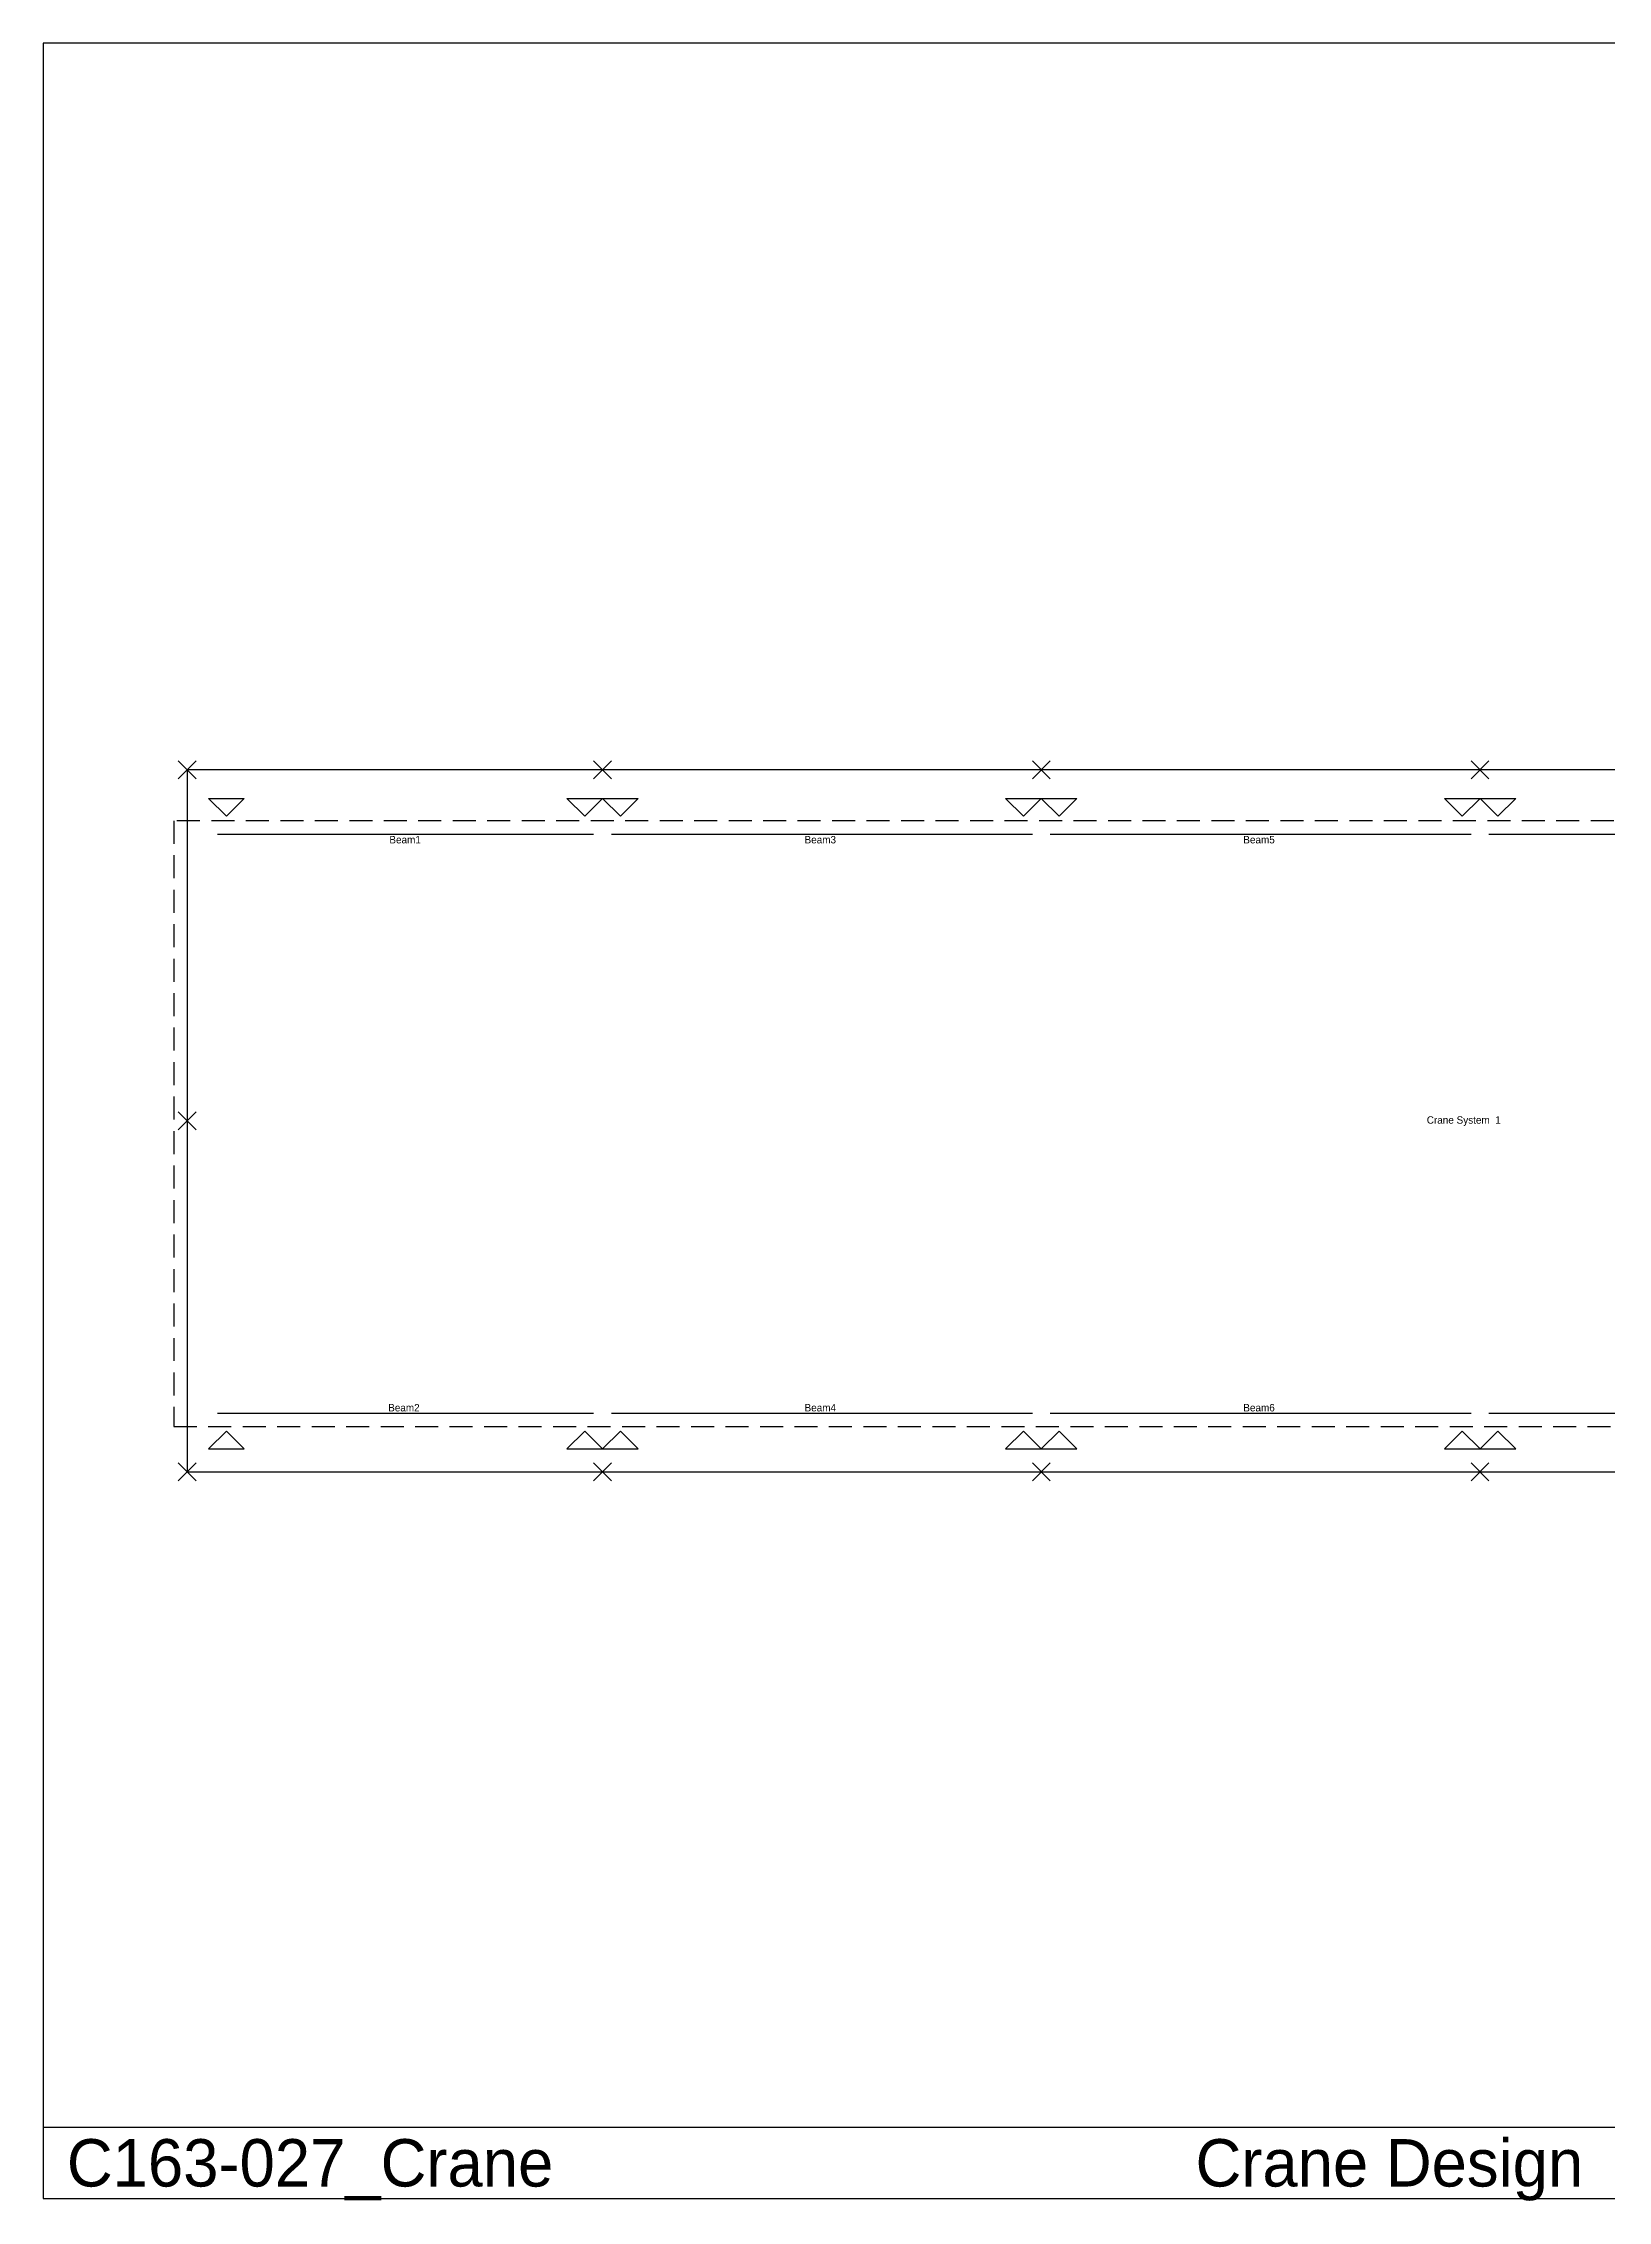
# Model space of a CAD drawing. Extents: x -2461 to 46661, y -12463 to 24421.
# Drawn here: x -2461 to 24285, y -12463 to 24421 of the extents above; entities that cross this region are included whole.
import ezdxf

# ---------------------------------------------------------------- set-up
doc = ezdxf.new("R2010")
doc.units = 0
doc.linetypes.add('CONTIN', pattern=[0])
doc.linetypes.add('DASHED', pattern=[589.47, 392.98, -196.49])
doc.layers.get('0').update_dxf_attribs({"linetype": 'CONTIN'})
for name, color, linetype in [('1', 7, 'CONTIN'), ('16', 7, 'CONTIN'), ('17', 7, 'CONTIN'), ('21', 7, 'CONTIN'), ('3', 7, 'CONTIN'), ('7', 5, 'CONTIN'), ('8', 5, 'DASHED')]:
    doc.layers.add(name, color=color, linetype=linetype)

msp = doc.modelspace()

# ---------------------------------------------------------------- linework, layer by layer
for p, q in [((46661.461, 24421.096), (-2461.46, 24421.096)), ((-2461.46, 24421.096), (-2461.46, -12421.096)), ((-2461.46, -11205.304), (46661.461, -11205.304)), ((-2461.46, -12421.096), (46661.461, -12421.096))]:
    msp.add_line(p, q)
at = {"layer": '1'}
for p, q in [((517.4, 10900), (6947.6, 10900)), ((7252.4, 10900), (14447.6, 10900)), ((14752.4, 10900), (21947.6, 10900)), ((22252.4, 10900), (29447.6, 10900)), ((517.4, 999.999), (6947.6, 999.999)), ((7252.4, 999.999), (14447.6, 999.999)), ((14752.4, 999.999), (21947.6, 999.999)), ((22252.4, 999.999), (29447.6, 999.999))]:
    msp.add_line(p, q, dxfattribs=at)
at = {"layer": '17'}
for p, q in [((152.4, 12152.4), (-152.4, 11847.6)), ((152.4, 11847.6), (-152.4, 12152.4)), ((7252.397, 11847.597), (6947.598, 12152.396)), ((6947.598, 11847.597), (7252.397, 12152.396)), ((14752.398, 11847.598), (14447.599, 12152.397)), ((14447.599, 11847.598), (14752.398, 12152.397)), ((21947.6, 11847.598), (22252.4, 12152.398)), ((22252.4, 11847.599), (21947.6, 12152.397)), ((152.4, 6152.4), (-152.4, 5847.6)), ((152.4, 5847.6), (-152.4, 6152.4)), ((-152.4, 152.4), (152.4, -152.4)), ((152.4, 152.4), (-152.4, -152.4)), ((6947.6, 152.4), (7252.4, -152.4)), ((7252.4, 152.4), (6947.6, -152.4)), ((14447.6, 152.4), (14752.4, -152.4)), ((14752.4, 152.4), (14447.6, -152.4)), ((21947.6, 152.4), (22252.4, -152.4)), ((22252.4, 152.4), (21947.6, -152.4))]:
    msp.add_line(p, q, dxfattribs=at)
at = {"layer": '3'}
for p, q in [((669.8, 11204.8), (365, 11509.6)), ((365, 11509.6), (974.6, 11509.6)), ((974.6, 11509.6), (669.8, 11204.8)), ((6795.2, 11204.8), (6490.4, 11509.6)), ((6490.4, 11509.6), (7100, 11509.6)), ((7100, 11509.6), (6795.2, 11204.8)), ((7404.8, 11204.8), (7100, 11509.6)), ((7100, 11509.6), (7709.6, 11509.6)), ((7709.6, 11509.6), (7404.8, 11204.8)), ((14295.2, 11204.8), (13990.4, 11509.6)), ((13990.4, 11509.6), (14600, 11509.6)), ((14600, 11509.6), (14295.2, 11204.8)), ((14904.8, 11204.8), (14600, 11509.6)), ((14600, 11509.6), (15209.6, 11509.6)), ((15209.6, 11509.6), (14904.8, 11204.8)), ((21795.199, 11204.8), (21490.4, 11509.6)), ((21490.4, 11509.6), (22100, 11509.6)), ((22100, 11509.6), (21795.199, 11204.8)), ((22404.799, 11204.8), (22100, 11509.6)), ((22100, 11509.6), (22709.6, 11509.6)), ((22709.6, 11509.6), (22404.799, 11204.8)), ((669.8, 695.199), (365, 390.399)), ((365, 390.399), (974.6, 390.399)), ((974.6, 390.399), (669.8, 695.199)), ((6795.2, 695.199), (6490.4, 390.399)), ((6490.4, 390.399), (7100, 390.399)), ((7100, 390.399), (6795.2, 695.199)), ((7404.8, 695.199), (7100, 390.399)), ((7100, 390.399), (7709.6, 390.399)), ((7709.6, 390.399), (7404.8, 695.199)), ((14295.2, 695.199), (13990.4, 390.399)), ((13990.4, 390.399), (14600, 390.399)), ((14600, 390.399), (14295.2, 695.199)), ((14904.8, 695.199), (14600, 390.399)), ((14600, 390.399), (15209.6, 390.399)), ((15209.6, 390.399), (14904.8, 695.199)), ((21795.199, 695.199), (21490.4, 390.399)), ((21490.4, 390.399), (22100, 390.399)), ((22100, 390.399), (21795.199, 695.199)), ((22404.799, 695.199), (22100, 390.399)), ((22100, 390.399), (22709.6, 390.399)), ((22709.6, 390.399), (22404.799, 695.199))]:
    msp.add_line(p, q, dxfattribs=at)
at = {"layer": '7'}
for p, q in [((0, 12000), (0, 0)), ((44200, 12000), (0, 12000)), ((0, 0), (44200, 0))]:
    msp.add_line(p, q, dxfattribs=at)
at = {"layer": '8'}
for p, q in [((-228.6, 11128.6), (-228.6, 771.399)), ((44428.598, 11128.6), (-228.6, 11128.6)), ((-228.6, 771.399), (44428.598, 771.399))]:
    msp.add_line(p, q, dxfattribs=at)

# ---------------------------------------------------------------- texts
for s, p in [('C163-027_Crane', (-2056.197, -12218.464)), ('Crane Design', (17236.83, -12218.464))]:
    msp.add_text(s, height=810.528).set_placement(p)
at = {"layer": '16'}
for s, p in [('Beam1', (3457.354, 10741.25)), ('Beam3', (10553.645, 10741.25)), ('Beam5', (18053.645, 10741.25)), ('Beam2', (3436.146, 1031.749)), ('Beam4', (10553.645, 1031.749)), ('Beam6', (18053.645, 1031.749))]:
    msp.add_text(s, height=127, dxfattribs=at).set_placement(p)
at = {"layer": '21'}
msp.add_text('Crane System  1', height=127, dxfattribs=at).set_placement((21189.854, 5950))

doc.saveas('drawing.dxf')
